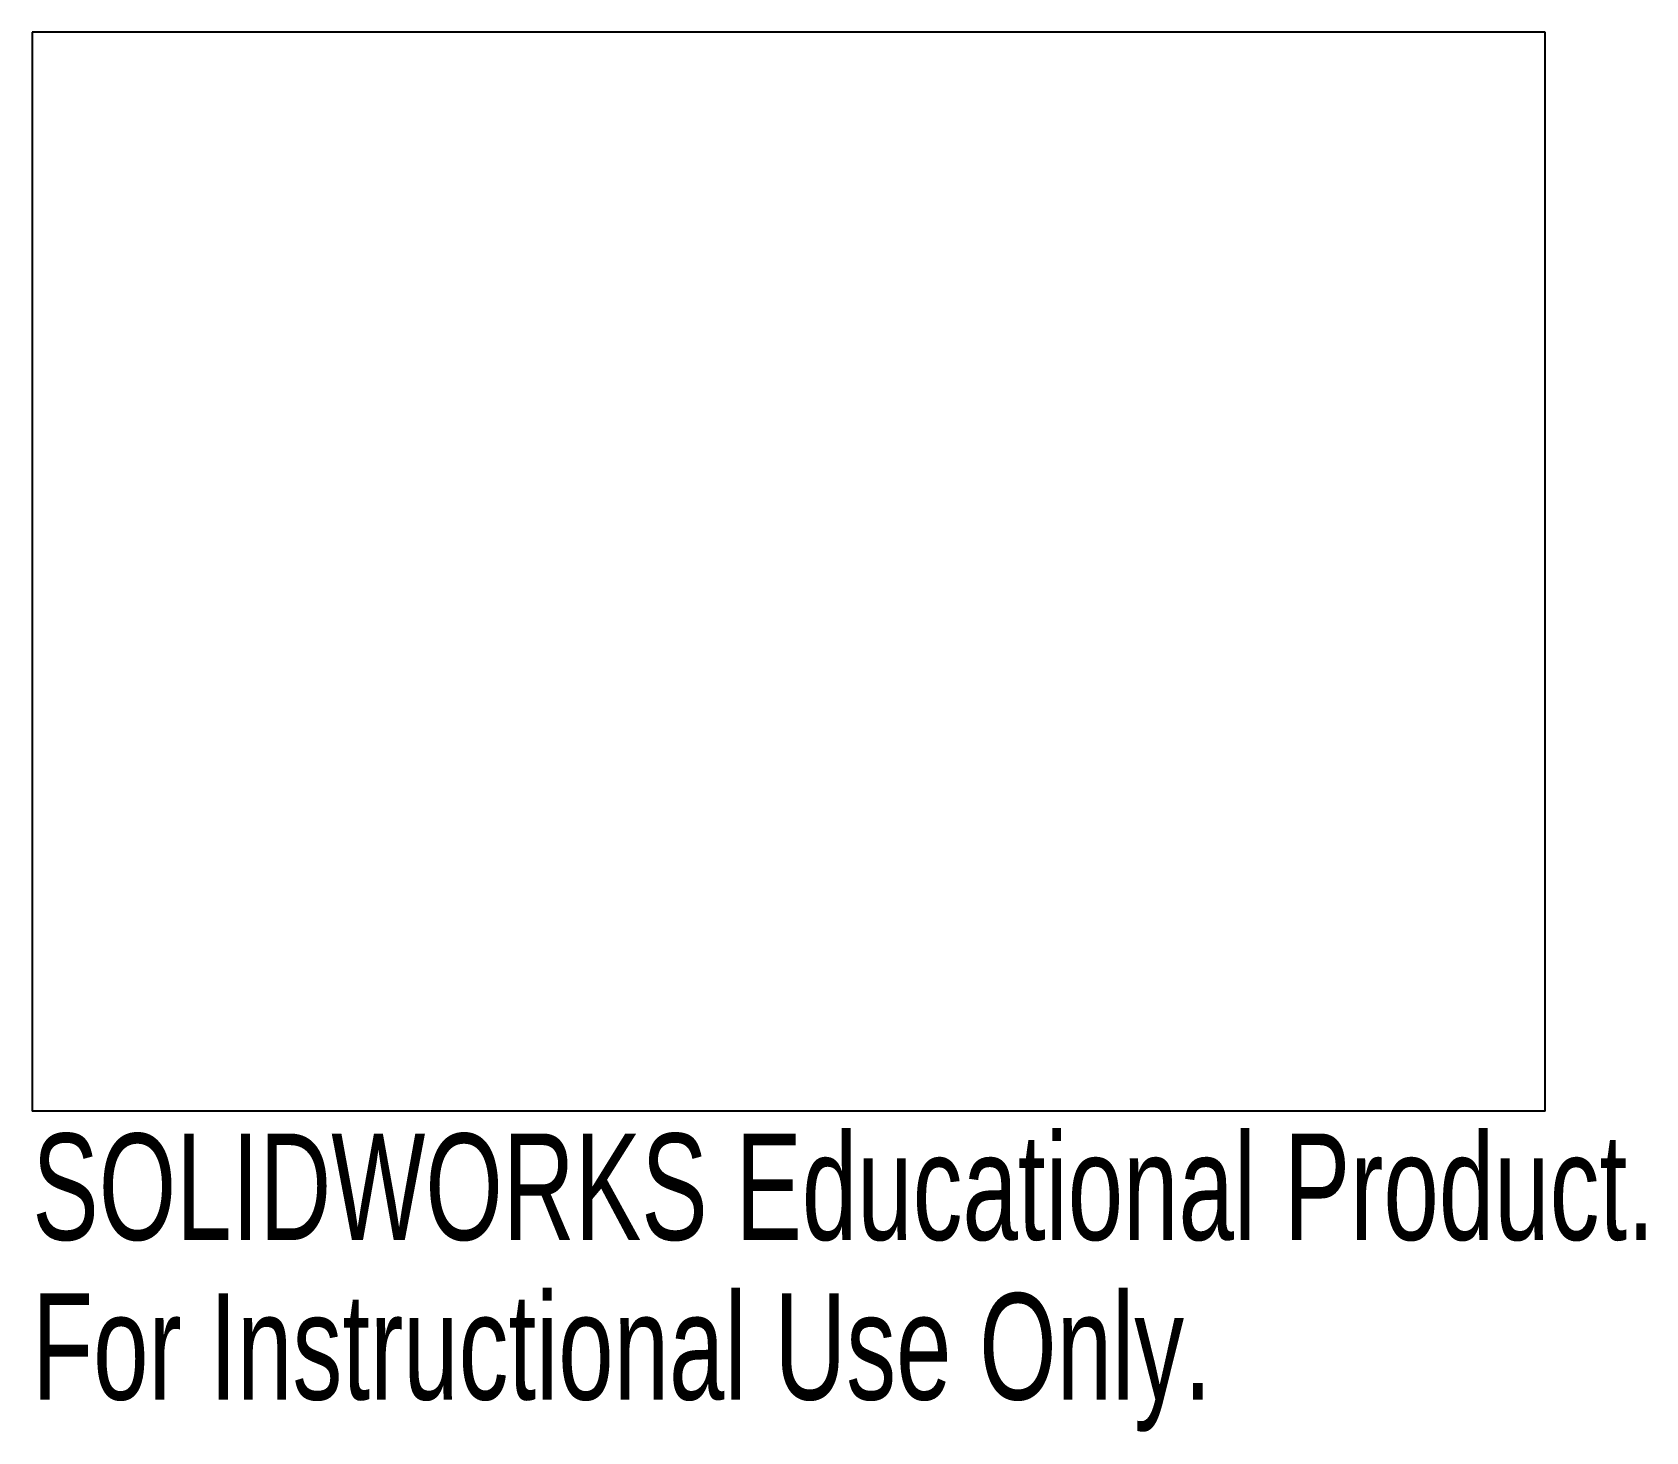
# Model space of a CAD drawing. Header units: inches. Extents: x -2.7 to 0.18, y -0.32 to 2.18.
import ezdxf

# ---------------------------------------------------------------- set-up
doc = ezdxf.new("R2010")
doc.units = ezdxf.units.IN
doc.header["$MEASUREMENT"] = 0
doc.styles.add('SLDTEXTSTYLE0', font='TXT', dxfattribs={"width": 0.7})

msp = doc.modelspace()

# ---------------------------------------------------------------- linework, layer by layer
at = {"color": 7, "linetype": 'Continuous', "lineweight": 25}
for p, q in [((0, 2.1791), (-2.7047, 2.1791)), ((-2.7047, 2.1791), (-2.7047, 0.25)), ((0, 0.25), (0, 2.1791)), ((0, 0.25), (-2.7047, 0.25))]:
    msp.add_line(p, q, dxfattribs=at)

# ---------------------------------------------------------------- texts
at = {"color": 7, "linetype": 'Continuous', "char_height": 0.1903, "attachment_point": 1, "style": 'SLDTEXTSTYLE0'}
for s, insert in [('SOLIDWORKS Educational Product.', (-2.7047, 0.2099)), ('For Instructional Use Only.', (-2.7047, -0.0756))]:
    msp.add_mtext(s, dxfattribs=dict(at, insert=insert))

doc.saveas('drawing.dxf')
